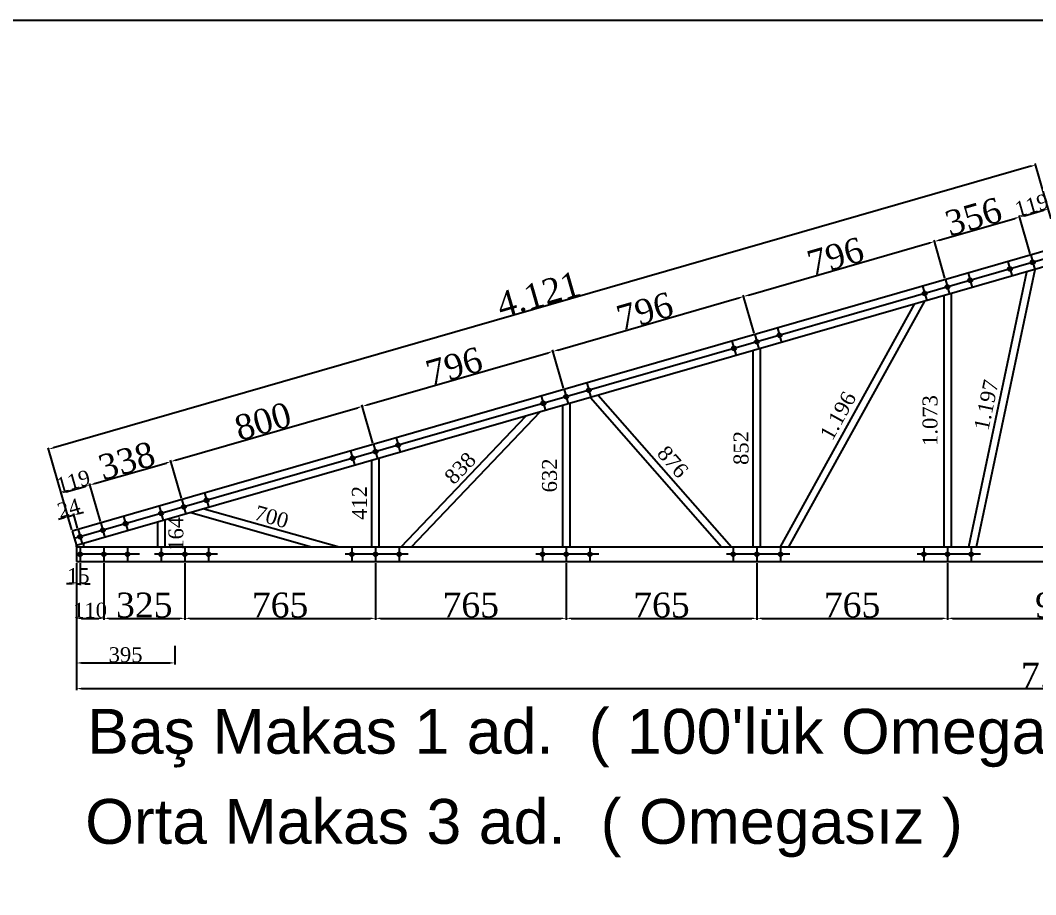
# Model space of a CAD drawing. Header units: millimetres. Extents: x 204298 to 220821, y -217696 to -203281.
# Drawn here: x 210951 to 215025, y -206889 to -203379 of the extents above; entities that cross this region are included whole.
import ezdxf

# ---------------------------------------------------------------- set-up
doc = ezdxf.new("R2010")
doc.units = ezdxf.units.MM
doc.header["$MEASUREMENT"] = 0
for name, color, linetype in [('Block1', 255, 'Continuous'), ('ZEMİN', 191, 'Continuous'), ('ÖLÇÜLENDİRME', 121, 'Continuous')]:
    doc.layers.add(name, color=color, linetype=linetype)
doc.styles.add('133', font='times.ttf')
doc.styles.get("Standard").update_dxf_attribs({"font": 'arial.ttf'})
doc.dimstyles.new('MAKAS', dxfattribs={"dimscale": 20, "dimtxt": 1.3, "dimasz": 1, "dimexe": 0.3, "dimexo": 0.3, "dimgap": 0.1, "dimtad": 1, "dimrnd": 1, "dimzin": 12, "dimdsep": 46, "dimlunit": 6, "dimtxsty": '133', "dimcen": 0.8, "dimdle": 0.0005, "dimclrd": 4, "dimclre": 6, "dimclrt": 2, "dimazin": 3, "dimtfac": 1, "dimtmove": 0, "dimatfit": 2, "dimldrblk": 'DOTSMALL', "dimfxl": 0, "dimtolj": 1, "dimtzin": 0, "dimarcsym": 0})
doc.dimstyles.new('makas 1', dxfattribs={"dimscale": 20, "dimtxt": 3, "dimasz": 1.2, "dimexe": 0.3, "dimexo": 0.3, "dimgap": 0.1, "dimtad": 1, "dimrnd": 1, "dimzin": 12, "dimdsep": 46, "dimlunit": 6, "dimtxsty": '133', "dimblk": 'NONE', "dimcen": 0.8, "dimdle": 0.0005, "dimse1": 1, "dimse2": 1, "dimsd1": 1, "dimsd2": 1, "dimclrd": 105, "dimclre": 42, "dimclrt": 2, "dimazin": 3, "dimtfac": 1, "dimtmove": 0, "dimatfit": 2, "dimldrblk": 'NONE', "dimfxl": 0, "dimtolj": 1, "dimtzin": 0, "dimarcsym": 0})

# ---------------------------------------------------------------- blocks, each defined once
blk = doc.blocks.new('*D7217')
at = {"layer": 'Defpoints', "color": 0}
for p in [(211165.5, -205364.6), (211159, -205429.8), (211182.3, -205423.1)]:
    blk.add_point(p, dxfattribs=at)
at = {"layer": 'ÖLÇÜLENDİRME', "color": 6, "lineweight": -2, "ltscale": 0.5}
for p, q in [((211180.7, -205417.3), (211163.8, -205358.9)), ((211157.4, -205424), (211140.5, -205365.6))]:
    blk.add_line(p, q, dxfattribs=at)
at = {"layer": 'ÖLÇÜLENDİRME', "color": 4, "lineweight": -2, "ltscale": 0.5}
for p, q in [((211184.7, -205359.1), (211203.9, -205353.6)), ((211123, -205376.9), (211103.7, -205382.4)), ((211142.2, -205371.3), (211165.5, -205364.6))]:
    blk.add_line(p, q, dxfattribs=at)
at = {"layer": 'ÖLÇÜLENDİRME', "color": 4}
for points in [[(211183.8, -205355.9), (211185.6, -205362.3), (211165.5, -205364.6)], [(211123.9, -205380.1), (211122, -205373.7), (211142.2, -205371.3)]]:
    blk.add_solid(points, dxfattribs=at)
at = {"layer": 'ÖLÇÜLENDİRME', "color": 2, "insert": (211145, -205337.3), "char_height": 60, "attachment_point": 5, "rotation": 16.0764, "style": '133'}
blk.add_mtext('\\A1;24', dxfattribs=at)
blk = doc.blocks.new('_DotSmall')
at = {"color": 0, "linetype": 'ByBlock', "const_width": 0.5}
blk.add_lwpolyline([(-0.0625, 0, 1), (0.0625, 0, 1)], format="xyb", close=True, dxfattribs=at)
blk = doc.blocks.new('*D7218')
at = {"layer": 'Defpoints', "color": 0}
for p in [(211229.6, -205244.1), (211273.6, -205396.8), (211159, -205429.8)]:
    blk.add_point(p, dxfattribs=at)
at = {"layer": 'ÖLÇÜLENDİRME', "color": 6, "lineweight": -2, "ltscale": 0.5}
for p, q in [((211272, -205391), (211228, -205238.4)), ((211157.4, -205424), (211113.4, -205271.4))]:
    blk.add_line(p, q, dxfattribs=at)
at = {"layer": 'ÖLÇÜLENDİRME', "color": 4, "lineweight": -2, "ltscale": 0.5}
blk.add_line((211134.3, -205271.6), (211210.4, -205249.7), dxfattribs=at)
at = {"layer": 'ÖLÇÜLENDİRME', "color": 4}
for points in [[(211133.3, -205268.4), (211135.2, -205274.8), (211115, -205277.1)], [(211211.3, -205252.9), (211209.5, -205246.5), (211229.6, -205244.1)]]:
    blk.add_solid(points, dxfattribs=at)
at = {"layer": 'ÖLÇÜLENDİRME', "color": 2, "insert": (211163.3, -205229.4), "char_height": 60, "attachment_point": 5, "rotation": 16.0764, "style": '133'}
blk.add_mtext('\\A1;119', dxfattribs=at)
blk = doc.blocks.new('*D7219')
at = {"layer": 'Defpoints', "color": 0}
for p in [(211554.6, -205150.5), (211598.6, -205303.1), (211273.6, -205396.8)]:
    blk.add_point(p, dxfattribs=at)
at = {"layer": 'ÖLÇÜLENDİRME', "color": 4, "lineweight": -2, "ltscale": 0.5}
blk.add_line((211248.8, -205238.6), (211535.4, -205156), dxfattribs=at)
at = {"layer": 'ÖLÇÜLENDİRME', "color": 6, "lineweight": -2, "ltscale": 0.5}
for p, q in [((211597, -205297.4), (211553, -205144.7)), ((211272, -205391), (211228, -205238.4))]:
    blk.add_line(p, q, dxfattribs=at)
at = {"layer": 'ÖLÇÜLENDİRME', "color": 4}
for points in [[(211536.3, -205159.2), (211534.5, -205152.8), (211554.6, -205150.5)], [(211247.9, -205235.4), (211249.8, -205241.8), (211229.6, -205244.1)]]:
    blk.add_solid(points, dxfattribs=at)
at = {"layer": 'ÖLÇÜLENDİRME', "color": 2, "insert": (211377.5, -205146.6), "char_height": 100, "attachment_point": 5, "rotation": 16.0764, "style": '133'}
blk.add_mtext('\\A1;338', dxfattribs=at)
blk = doc.blocks.new('*D7220')
at = {"layer": 'Defpoints', "color": 0}
for p in [(212323.2, -204928.5), (212367.3, -205081.6), (211598.6, -205303.1)]:
    blk.add_point(p, dxfattribs=at)
at = {"layer": 'ÖLÇÜLENDİRME', "color": 4, "lineweight": -2, "ltscale": 0.5}
blk.add_line((211573.7, -205144.5), (212304, -204934.1), dxfattribs=at)
at = {"layer": 'ÖLÇÜLENDİRME', "color": 6, "lineweight": -2, "ltscale": 0.5}
for p, q in [((212365.7, -205075.8), (212321.6, -204922.8)), ((211597, -205297.4), (211552.9, -205144.3))]:
    blk.add_line(p, q, dxfattribs=at)
at = {"layer": 'ÖLÇÜLENDİRME', "color": 4}
for points in [[(212304.9, -204937.3), (212303.1, -204930.9), (212323.2, -204928.5)], [(211572.8, -205141.3), (211574.7, -205147.7), (211554.5, -205150.1)]]:
    blk.add_solid(points, dxfattribs=at)
at = {"layer": 'ÖLÇÜLENDİRME', "color": 2, "insert": (211924.3, -204988.6), "char_height": 100, "attachment_point": 5, "rotation": 16.0764, "style": '133'}
blk.add_mtext('\\A1;800', dxfattribs=at)
blk = doc.blocks.new('*D7221')
at = {"layer": 'Defpoints', "color": 0}
for p in [(213088.2, -204708.1), (213132.3, -204861.1), (212367.3, -205081.6)]:
    blk.add_point(p, dxfattribs=at)
at = {"layer": 'ÖLÇÜLENDİRME', "color": 6, "lineweight": -2, "ltscale": 0.5}
for p, q in [((213130.7, -204855.4), (213086.6, -204702.3)), ((212365.7, -205075.8), (212321.6, -204922.8))]:
    blk.add_line(p, q, dxfattribs=at)
at = {"layer": 'ÖLÇÜLENDİRME', "color": 4, "lineweight": -2, "ltscale": 0.5}
blk.add_line((212342.4, -204923), (213069, -204713.6), dxfattribs=at)
at = {"layer": 'ÖLÇÜLENDİRME', "color": 4}
for points in [[(213069.9, -204716.8), (213068.1, -204710.4), (213088.2, -204708.1)], [(212341.5, -204919.8), (212343.4, -204926.2), (212323.2, -204928.5)]]:
    blk.add_solid(points, dxfattribs=at)
at = {"layer": 'ÖLÇÜLENDİRME', "color": 2, "insert": (212691.1, -204767.5), "char_height": 100, "attachment_point": 5, "rotation": 16.0764, "style": '133'}
blk.add_mtext('\\A1;796', dxfattribs=at)
blk = doc.blocks.new('*D7222')
at = {"layer": 'Defpoints', "color": 0}
for p in [(213853.2, -204487.6), (213897.3, -204640.7), (213132.3, -204861.1)]:
    blk.add_point(p, dxfattribs=at)
at = {"layer": 'ÖLÇÜLENDİRME', "color": 4, "lineweight": -2, "ltscale": 0.5}
blk.add_line((213107.4, -204702.5), (213834, -204493.2), dxfattribs=at)
at = {"layer": 'ÖLÇÜLENDİRME', "color": 6, "lineweight": -2, "ltscale": 0.5}
for p, q in [((213895.7, -204634.9), (213851.6, -204481.9)), ((213130.7, -204855.4), (213086.6, -204702.3))]:
    blk.add_line(p, q, dxfattribs=at)
at = {"layer": 'ÖLÇÜLENDİRME', "color": 4}
for points in [[(213834.9, -204496.4), (213833.1, -204490), (213853.2, -204487.6)], [(213106.5, -204699.3), (213108.4, -204705.7), (213088.2, -204708.1)]]:
    blk.add_solid(points, dxfattribs=at)
at = {"layer": 'ÖLÇÜLENDİRME', "color": 2, "insert": (213456.1, -204547), "char_height": 100, "attachment_point": 5, "rotation": 16.0764, "style": '133'}
blk.add_mtext('\\A1;796', dxfattribs=at)
blk = doc.blocks.new('*D7223')
at = {"layer": 'Defpoints', "color": 0}
for p in [(214618.2, -204267.2), (214662.3, -204420.2), (213897.3, -204640.7)]:
    blk.add_point(p, dxfattribs=at)
at = {"layer": 'ÖLÇÜLENDİRME', "color": 6, "lineweight": -2, "ltscale": 0.5}
for p, q in [((214660.7, -204414.4), (214616.6, -204261.4)), ((213895.7, -204634.9), (213851.6, -204481.9))]:
    blk.add_line(p, q, dxfattribs=at)
at = {"layer": 'ÖLÇÜLENDİRME', "color": 4, "lineweight": -2, "ltscale": 0.5}
blk.add_line((213872.4, -204482.1), (214599, -204272.7), dxfattribs=at)
at = {"layer": 'ÖLÇÜLENDİRME', "color": 4}
for points in [[(214599.9, -204275.9), (214598.1, -204269.5), (214618.2, -204267.2)], [(213871.5, -204478.9), (213873.4, -204485.3), (213853.2, -204487.6)]]:
    blk.add_solid(points, dxfattribs=at)
at = {"layer": 'ÖLÇÜLENDİRME', "color": 2, "insert": (214221.1, -204326.6), "char_height": 100, "attachment_point": 5, "rotation": 16.0764, "style": '133'}
blk.add_mtext('\\A1;796', dxfattribs=at)
blk = doc.blocks.new('*D7224')
at = {"layer": 'Defpoints', "color": 0}
for p in [(214960.3, -204168.6), (215004.4, -204321.6), (214662.3, -204420.2)]:
    blk.add_point(p, dxfattribs=at)
at = {"layer": 'ÖLÇÜLENDİRME', "color": 4, "lineweight": -2, "ltscale": 0.5}
blk.add_line((214637.4, -204261.6), (214941.1, -204174.1), dxfattribs=at)
at = {"layer": 'ÖLÇÜLENDİRME', "color": 6, "lineweight": -2, "ltscale": 0.5}
for p, q in [((215002.8, -204315.8), (214958.7, -204162.8)), ((214660.7, -204414.4), (214616.6, -204261.4))]:
    blk.add_line(p, q, dxfattribs=at)
at = {"layer": 'ÖLÇÜLENDİRME', "color": 4}
for points in [[(214942, -204177.3), (214940.2, -204170.9), (214960.3, -204168.6)], [(214636.5, -204258.4), (214638.4, -204264.8), (214618.2, -204267.2)]]:
    blk.add_solid(points, dxfattribs=at)
at = {"layer": 'ÖLÇÜLENDİRME', "color": 2, "insert": (214774.7, -204167.2), "char_height": 100, "attachment_point": 5, "rotation": 16.0764, "style": '133'}
blk.add_mtext('\\A1;356', dxfattribs=at)
blk = doc.blocks.new('*D7225')
at = {"layer": 'Defpoints', "color": 0}
for p in [(215075, -204135.9), (215119, -204288.6), (215004.4, -204321.6)]:
    blk.add_point(p, dxfattribs=at)
at = {"layer": 'ÖLÇÜLENDİRME', "color": 6, "lineweight": -2, "ltscale": 0.5}
for p, q in [((215117.4, -204282.8), (215073.4, -204130.2)), ((215002.8, -204315.8), (214958.8, -204163.2))]:
    blk.add_line(p, q, dxfattribs=at)
at = {"layer": 'ÖLÇÜLENDİRME', "color": 4, "lineweight": -2, "ltscale": 0.5}
blk.add_line((214979.7, -204163.4), (215055.8, -204141.5), dxfattribs=at)
at = {"layer": 'ÖLÇÜLENDİRME', "color": 4}
for points in [[(215056.7, -204144.7), (215054.9, -204138.3), (215075, -204135.9)], [(214978.7, -204160.2), (214980.6, -204166.6), (214960.4, -204168.9)]]:
    blk.add_solid(points, dxfattribs=at)
at = {"layer": 'ÖLÇÜLENDİRME', "color": 2, "insert": (215008.7, -204121.2), "char_height": 60, "attachment_point": 5, "rotation": 16.0764, "style": '133'}
blk.add_mtext('\\A1;119', dxfattribs=at)
blk = doc.blocks.new('*D7227')
at = {"layer": 'Defpoints', "color": 0}
for p in [(215119, -204288.6), (211064.2, -205100.7), (211159, -205429.8)]:
    blk.add_point(p, dxfattribs=at)
at = {"layer": 'ÖLÇÜLENDİRME', "color": 4, "lineweight": -2, "ltscale": 0.5}
blk.add_line((215005, -203965), (211083.4, -205095.2), dxfattribs=at)
at = {"layer": 'ÖLÇÜLENDİRME', "color": 6, "lineweight": -2, "ltscale": 0.5}
for p, q in [((215117.4, -204282.8), (215022.5, -203953.7)), ((211157.4, -205424), (211062.5, -205094.9))]:
    blk.add_line(p, q, dxfattribs=at)
at = {"layer": 'ÖLÇÜLENDİRME', "color": 4}
for points in [[(215005.9, -203968.2), (215004, -203961.8), (215024.2, -203959.5)], [(211082.5, -205092), (211084.3, -205098.4), (211064.2, -205100.7)]]:
    blk.add_solid(points, dxfattribs=at)
at = {"layer": 'ÖLÇÜLENDİRME', "color": 2, "insert": (213029.5, -204479.3), "char_height": 100, "attachment_point": 5, "rotation": 16.0764, "style": '133'}
blk.add_mtext('\\A1;4.121', dxfattribs=at)
blk = doc.blocks.new('*D7228')
at = {"layer": 'Defpoints', "color": 0}
for p in [(211175.6, -205551.9), (211190.6, -205551.9), (211190.6, -205640.9)]:
    blk.add_point(p, dxfattribs=at)
at = {"layer": 'ÖLÇÜLENDİRME', "color": 6, "lineweight": -2, "ltscale": 0.5}
for p, q in [((211175.6, -205557.9), (211175.6, -205646.9)), ((211190.6, -205557.9), (211190.6, -205646.9))]:
    blk.add_line(p, q, dxfattribs=at)
at = {"layer": 'ÖLÇÜLENDİRME', "color": 4, "lineweight": -2, "ltscale": 0.5}
for p, q in [((211155.6, -205640.9), (211135.6, -205640.9)), ((211175.6, -205640.9), (211190.6, -205640.9)), ((211210.6, -205640.9), (211230.6, -205640.9))]:
    blk.add_line(p, q, dxfattribs=at)
at = {"layer": 'ÖLÇÜLENDİRME', "color": 4}
for points in [[(211155.6, -205644.2), (211155.6, -205637.6), (211175.6, -205640.9)], [(211210.6, -205637.6), (211210.6, -205644.2), (211190.6, -205640.9)]]:
    blk.add_solid(points, dxfattribs=at)
at = {"layer": 'ÖLÇÜLENDİRME', "color": 2, "insert": (211183.1, -205608.4), "char_height": 60, "attachment_point": 5, "style": '133'}
blk.add_mtext('\\A1;15', dxfattribs=at)
blk = doc.blocks.new('*D7229')
at = {"layer": 'Defpoints', "color": 0}
for p in [(211175.6, -205551.9), (211285.6, -205551.9), (211285.6, -205779.5)]:
    blk.add_point(p, dxfattribs=at)
at = {"layer": 'ÖLÇÜLENDİRME', "color": 6, "lineweight": -2, "ltscale": 0.5}
for p, q in [((211175.6, -205557.9), (211175.6, -205785.5)), ((211285.6, -205557.9), (211285.6, -205785.5))]:
    blk.add_line(p, q, dxfattribs=at)
at = {"layer": 'ÖLÇÜLENDİRME', "color": 4, "lineweight": -2, "ltscale": 0.5}
blk.add_line((211195.6, -205779.5), (211265.6, -205779.5), dxfattribs=at)
at = {"layer": 'ÖLÇÜLENDİRME', "color": 4}
for points in [[(211195.6, -205776.2), (211195.6, -205782.9), (211175.6, -205779.5)], [(211265.6, -205782.9), (211265.6, -205776.2), (211285.6, -205779.5)]]:
    blk.add_solid(points, dxfattribs=at)
at = {"layer": 'ÖLÇÜLENDİRME', "color": 2, "insert": (211230.6, -205747.1), "char_height": 60, "attachment_point": 5, "style": '133'}
blk.add_mtext('\\A1;110', dxfattribs=at)
blk = doc.blocks.new('*D7230')
at = {"layer": 'Defpoints', "color": 0}
for p in [(211285.6, -205551.9), (211610.6, -205551.9), (211610.6, -205779.5)]:
    blk.add_point(p, dxfattribs=at)
at = {"layer": 'ÖLÇÜLENDİRME', "color": 6, "lineweight": -2, "ltscale": 0.5}
for p, q in [((211285.6, -205557.9), (211285.6, -205785.5)), ((211610.6, -205557.9), (211610.6, -205785.5))]:
    blk.add_line(p, q, dxfattribs=at)
at = {"layer": 'ÖLÇÜLENDİRME', "color": 4, "lineweight": -2, "ltscale": 0.5}
blk.add_line((211305.6, -205779.5), (211590.6, -205779.5), dxfattribs=at)
at = {"layer": 'ÖLÇÜLENDİRME', "color": 4}
for points in [[(211305.6, -205776.2), (211305.6, -205782.9), (211285.6, -205779.5)], [(211590.6, -205782.9), (211590.6, -205776.2), (211610.6, -205779.5)]]:
    blk.add_solid(points, dxfattribs=at)
at = {"layer": 'ÖLÇÜLENDİRME', "color": 2, "insert": (211448.1, -205726.8), "char_height": 100, "attachment_point": 5, "style": '133'}
blk.add_mtext('\\A1;325', dxfattribs=at)
blk = doc.blocks.new('*D7231')
at = {"layer": 'Defpoints', "color": 0}
for p in [(211610.6, -205551.9), (212375.6, -205551.9), (212375.6, -205779.5)]:
    blk.add_point(p, dxfattribs=at)
at = {"layer": 'ÖLÇÜLENDİRME', "color": 6, "lineweight": -2, "ltscale": 0.5}
for p, q in [((211610.6, -205557.9), (211610.6, -205785.5)), ((212375.6, -205557.9), (212375.6, -205785.5))]:
    blk.add_line(p, q, dxfattribs=at)
at = {"layer": 'ÖLÇÜLENDİRME', "color": 4, "lineweight": -2, "ltscale": 0.5}
blk.add_line((211630.6, -205779.5), (212355.6, -205779.5), dxfattribs=at)
at = {"layer": 'ÖLÇÜLENDİRME', "color": 4}
for points in [[(211630.6, -205776.2), (211630.6, -205782.9), (211610.6, -205779.5)], [(212355.6, -205782.9), (212355.6, -205776.2), (212375.6, -205779.5)]]:
    blk.add_solid(points, dxfattribs=at)
at = {"layer": 'ÖLÇÜLENDİRME', "color": 2, "insert": (211993.1, -205726.6), "char_height": 100, "attachment_point": 5, "style": '133'}
blk.add_mtext('\\A1;765', dxfattribs=at)
blk = doc.blocks.new('*D7232')
at = {"layer": 'Defpoints', "color": 0}
for p in [(212375.6, -205551.9), (213140.6, -205551.9), (213140.6, -205779.5)]:
    blk.add_point(p, dxfattribs=at)
at = {"layer": 'ÖLÇÜLENDİRME', "color": 6, "lineweight": -2, "ltscale": 0.5}
for p, q in [((212375.6, -205557.9), (212375.6, -205785.5)), ((213140.6, -205557.9), (213140.6, -205785.5))]:
    blk.add_line(p, q, dxfattribs=at)
at = {"layer": 'ÖLÇÜLENDİRME', "color": 4, "lineweight": -2, "ltscale": 0.5}
blk.add_line((212395.6, -205779.5), (213120.6, -205779.5), dxfattribs=at)
at = {"layer": 'ÖLÇÜLENDİRME', "color": 4}
for points in [[(212395.6, -205776.2), (212395.6, -205782.9), (212375.6, -205779.5)], [(213120.6, -205782.9), (213120.6, -205776.2), (213140.6, -205779.5)]]:
    blk.add_solid(points, dxfattribs=at)
at = {"layer": 'ÖLÇÜLENDİRME', "color": 2, "insert": (212758.1, -205726.6), "char_height": 100, "attachment_point": 5, "style": '133'}
blk.add_mtext('\\A1;765', dxfattribs=at)
blk = doc.blocks.new('*D7233')
at = {"layer": 'Defpoints', "color": 0}
for p in [(213140.6, -205551.9), (213905.6, -205551.9), (213905.6, -205779.5)]:
    blk.add_point(p, dxfattribs=at)
at = {"layer": 'ÖLÇÜLENDİRME', "color": 6, "lineweight": -2, "ltscale": 0.5}
for p, q in [((213140.6, -205557.9), (213140.6, -205785.5)), ((213905.6, -205557.9), (213905.6, -205785.5))]:
    blk.add_line(p, q, dxfattribs=at)
at = {"layer": 'ÖLÇÜLENDİRME', "color": 4, "lineweight": -2, "ltscale": 0.5}
blk.add_line((213160.6, -205779.5), (213885.6, -205779.5), dxfattribs=at)
at = {"layer": 'ÖLÇÜLENDİRME', "color": 4}
for points in [[(213160.6, -205776.2), (213160.6, -205782.9), (213140.6, -205779.5)], [(213885.6, -205782.9), (213885.6, -205776.2), (213905.6, -205779.5)]]:
    blk.add_solid(points, dxfattribs=at)
at = {"layer": 'ÖLÇÜLENDİRME', "color": 2, "insert": (213523.1, -205726.6), "char_height": 100, "attachment_point": 5, "style": '133'}
blk.add_mtext('\\A1;765', dxfattribs=at)
blk = doc.blocks.new('*D7234')
at = {"layer": 'Defpoints', "color": 0}
for p in [(213905.6, -205551.9), (214670.6, -205551.9), (214670.6, -205779.5)]:
    blk.add_point(p, dxfattribs=at)
at = {"layer": 'ÖLÇÜLENDİRME', "color": 6, "lineweight": -2, "ltscale": 0.5}
for p, q in [((213905.6, -205557.9), (213905.6, -205785.5)), ((214670.6, -205557.9), (214670.6, -205785.5))]:
    blk.add_line(p, q, dxfattribs=at)
at = {"layer": 'ÖLÇÜLENDİRME', "color": 4, "lineweight": -2, "ltscale": 0.5}
blk.add_line((213925.6, -205779.5), (214650.6, -205779.5), dxfattribs=at)
at = {"layer": 'ÖLÇÜLENDİRME', "color": 4}
for points in [[(213925.6, -205776.2), (213925.6, -205782.9), (213905.6, -205779.5)], [(214650.6, -205782.9), (214650.6, -205776.2), (214670.6, -205779.5)]]:
    blk.add_solid(points, dxfattribs=at)
at = {"layer": 'ÖLÇÜLENDİRME', "color": 2, "insert": (214288.1, -205726.6), "char_height": 100, "attachment_point": 5, "style": '133'}
blk.add_mtext('\\A1;765', dxfattribs=at)
blk = doc.blocks.new('*D7235')
at = {"layer": 'Defpoints', "color": 0}
for p in [(214670.6, -205551.9), (215600.6, -205605.4), (215600.6, -205779.5)]:
    blk.add_point(p, dxfattribs=at)
at = {"layer": 'ÖLÇÜLENDİRME', "color": 6, "lineweight": -2, "ltscale": 0.5}
for p, q in [((214670.6, -205557.9), (214670.6, -205785.5)), ((215600.6, -205611.4), (215600.6, -205785.5))]:
    blk.add_line(p, q, dxfattribs=at)
at = {"layer": 'ÖLÇÜLENDİRME', "color": 4, "lineweight": -2, "ltscale": 0.5}
blk.add_line((214690.6, -205779.5), (215580.6, -205779.5), dxfattribs=at)
at = {"layer": 'ÖLÇÜLENDİRME', "color": 4}
for points in [[(214690.6, -205776.2), (214690.6, -205782.9), (214670.6, -205779.5)], [(215580.6, -205782.9), (215580.6, -205776.2), (215600.6, -205779.5)]]:
    blk.add_solid(points, dxfattribs=at)
at = {"layer": 'ÖLÇÜLENDİRME', "color": 2, "insert": (215135.6, -205726.6), "char_height": 100, "attachment_point": 5, "style": '133'}
blk.add_mtext('\\A1;930', dxfattribs=at)
blk = doc.blocks.new('*D7236')
at = {"layer": 'Defpoints', "color": 0}
for p in [(211175.6, -205883.9), (211570.6, -205883.9), (211570.6, -205958.4)]:
    blk.add_point(p, dxfattribs=at)
at = {"layer": 'ÖLÇÜLENDİRME', "color": 6, "lineweight": -2, "ltscale": 0.5}
for p, q in [((211175.6, -205889.9), (211175.6, -205964.4)), ((211570.6, -205889.9), (211570.6, -205964.4))]:
    blk.add_line(p, q, dxfattribs=at)
at = {"layer": 'ÖLÇÜLENDİRME', "color": 4, "lineweight": -2, "ltscale": 0.5}
blk.add_line((211195.6, -205958.4), (211550.6, -205958.4), dxfattribs=at)
at = {"layer": 'ÖLÇÜLENDİRME', "color": 4}
for points in [[(211195.6, -205955), (211195.6, -205961.7), (211175.6, -205958.4)], [(211550.6, -205961.7), (211550.6, -205955), (211570.6, -205958.4)]]:
    blk.add_solid(points, dxfattribs=at)
at = {"layer": 'ÖLÇÜLENDİRME', "color": 2, "insert": (211373.1, -205925.8), "char_height": 60, "attachment_point": 5, "style": '133'}
blk.add_mtext('\\A1;395', dxfattribs=at)
blk = doc.blocks.new('*D7237')
at = {"layer": 'Defpoints', "color": 0}
for p in [(219095.6, -205671.7), (211175.6, -205694.4), (219095.6, -206061.5)]:
    blk.add_point(p, dxfattribs=at)
at = {"layer": 'ÖLÇÜLENDİRME', "color": 6, "lineweight": -2, "ltscale": 0.5}
for p, q in [((219095.6, -205677.7), (219095.6, -206067.5)), ((211175.6, -205700.4), (211175.6, -206067.5))]:
    blk.add_line(p, q, dxfattribs=at)
at = {"layer": 'ÖLÇÜLENDİRME', "color": 4, "lineweight": -2, "ltscale": 0.5}
blk.add_line((211195.6, -206061.5), (219075.6, -206061.5), dxfattribs=at)
at = {"layer": 'ÖLÇÜLENDİRME', "color": 4}
for points in [[(211195.6, -206058.2), (211195.6, -206064.9), (211175.6, -206061.5)], [(219075.6, -206064.9), (219075.6, -206058.2), (219095.6, -206061.5)]]:
    blk.add_solid(points, dxfattribs=at)
at = {"layer": 'ÖLÇÜLENDİRME', "color": 2, "insert": (215135.6, -206008.6), "char_height": 100, "attachment_point": 5, "style": '133'}
blk.add_mtext('\\A1;7.920', dxfattribs=at)
blk = doc.blocks.new('*D7238')
at = {"layer": 'Defpoints', "color": 0}
for p in [(211515.6, -205358.3), (211515.6, -205521.9), (211607.8, -205521.9)]:
    blk.add_point(p, dxfattribs=at)
at = {"layer": 'Block1', "color": 2, "insert": (211575.3, -205440.1), "char_height": 60, "attachment_point": 5, "rotation": 90, "style": '133'}
blk.add_mtext('\\A1;164', dxfattribs=at)
blk = doc.blocks.new('_None')
blk = doc.blocks.new('*D7239')
at = {"layer": 'Defpoints', "color": 0}
for p in [(211613.5, -205308.5), (211606.9, -205332), (212280.6, -205521.9)]:
    blk.add_point(p, dxfattribs=at)
at = {"layer": 'Block1', "color": 2, "insert": (211959.2, -205372.2), "char_height": 60, "attachment_point": 5, "rotation": 344.2531, "style": '133'}
blk.add_mtext('\\A1;700', dxfattribs=at)
blk = doc.blocks.new('*D7240')
at = {"layer": 'Defpoints', "color": 0}
for p in [(212343.1, -205110.4), (212375.6, -205110.4), (212375.6, -205521.9)]:
    blk.add_point(p, dxfattribs=at)
at = {"layer": 'Block1', "color": 2, "insert": (212311.2, -205316.2), "char_height": 60, "attachment_point": 5, "rotation": 90, "style": '133'}
blk.add_mtext('\\A1;412', dxfattribs=at)
blk = doc.blocks.new('*D7241')
at = {"layer": 'Defpoints', "color": 0}
for p in [(213028.4, -204896.3), (213049.4, -204916.3), (212470.6, -205521.9)]:
    blk.add_point(p, dxfattribs=at)
at = {"layer": 'Block1', "color": 2, "insert": (212715.6, -205176.7), "char_height": 60, "attachment_point": 5, "rotation": 46.3033, "style": '133'}
blk.add_mtext('\\A1;838', dxfattribs=at)
blk = doc.blocks.new('*D7242')
at = {"layer": 'Defpoints', "color": 0}
for p in [(213106.7, -204890), (213140.6, -204890), (213140.6, -205521.9)]:
    blk.add_point(p, dxfattribs=at)
at = {"layer": 'Block1', "color": 2, "insert": (213074.2, -205205.9), "char_height": 60, "attachment_point": 5, "rotation": 90, "style": '133'}
blk.add_mtext('\\A1;632', dxfattribs=at)
blk = doc.blocks.new('*D7243')
at = {"layer": 'Defpoints', "color": 0}
for p in [(213231.9, -204863.6), (213254.8, -204843.6), (213810.6, -205521.9)]:
    blk.add_point(p, dxfattribs=at)
at = {"layer": 'Block1', "color": 2, "insert": (213568.6, -205151.2), "char_height": 60, "attachment_point": 5, "rotation": 311.32, "style": '133'}
blk.add_mtext('\\A1;876', dxfattribs=at)
blk = doc.blocks.new('*D7244')
at = {"layer": 'Defpoints', "color": 0}
for p in [(213875.2, -204669.5), (213905.6, -204669.5), (213905.6, -205521.9)]:
    blk.add_point(p, dxfattribs=at)
at = {"layer": 'Block1', "color": 2, "insert": (213842.7, -205095.7), "char_height": 60, "attachment_point": 5, "rotation": 90, "style": '133'}
blk.add_mtext('\\A1;852', dxfattribs=at)
blk = doc.blocks.new('*D7245')
at = {"layer": 'Defpoints', "color": 0}
for p in [(214549.7, -204458.9), (214579.4, -204475.3), (214000.6, -205521.9)]:
    blk.add_point(p, dxfattribs=at)
at = {"layer": 'Block1', "color": 2, "insert": (214231.9, -204966.5), "char_height": 60, "attachment_point": 5, "rotation": 61.0595, "style": '133'}
blk.add_mtext('\\A1;1.196', dxfattribs=at)
blk = doc.blocks.new('*D7246')
at = {"layer": 'Defpoints', "color": 0}
for p in [(214633.7, -204449), (214670.6, -204449), (214670.6, -205521.9)]:
    blk.add_point(p, dxfattribs=at)
at = {"layer": 'Block1', "color": 2, "insert": (214601.2, -204985.5), "char_height": 60, "attachment_point": 5, "rotation": 90, "style": '133'}
blk.add_mtext('\\A1;1.073', dxfattribs=at)
blk = doc.blocks.new('*D7247')
at = {"layer": 'Defpoints', "color": 0}
for p in [(215012.7, -204350.4), (214735, -205515.5), (214765.6, -205521.9)]:
    blk.add_point(p, dxfattribs=at)
at = {"layer": 'ZEMİN', "color": 2, "insert": (214826.7, -204923), "char_height": 60, "attachment_point": 5, "rotation": 78.0892, "style": '133'}
blk.add_mtext('\\A1;1.197', dxfattribs=at)

msp = doc.modelspace()

# ---------------------------------------------------------------- linework, layer by layer
at = {"color": 2}
msp.add_lwpolyline([(209922.706, -203379.081), (220819.065, -203379.081), (220819.065, -210537.41), (209922.706, -210537.41)], close=True, dxfattribs=at)
at = {"layer": 'Block1', "color": 1}
for p, q in [((215119.032, -204288.585), (211159.032, -205429.814)), ((215135.647, -204346.239), (211175.647, -205487.467)), ((214034.374, -205491.923), (214579.214, -204506.597)), ((214655.645, -204484.57), (214655.645, -205491.923)), ((214685.645, -204475.924), (214685.645, -205491.923)), ((214000.093, -205491.923), (214538.434, -204518.349)), ((213890.645, -205491.923), (213890.645, -204705.035)), ((213920.645, -205491.923), (213920.645, -204696.389)), ((213237.895, -204893.15), (213764.299, -205491.923)), ((213269.765, -204883.965), (213804.244, -205491.923)), ((212520.058, -205491.923), (213036.824, -204951.097)), ((213125.646, -204925.499), (213125.646, -205491.923)), ((213155.646, -204916.853), (213155.646, -205491.923)), ((212478.565, -205491.923), (212979.562, -204967.599)), ((212360.646, -205491.923), (212360.646, -205145.963)), ((212390.646, -205491.923), (212390.646, -205137.318)), ((211634.356, -205355.272), (212118.981, -205491.923)), ((211689.024, -205339.518), (212229.524, -205491.923)), ((211500.647, -205393.806), (211500.647, -205491.923)), ((211530.647, -205385.16), (211530.647, -205491.923)), ((211159.032, -205429.814), (211175.647, -205487.467)), ((211205.647, -205491.923), (211205.647, -205478.822)), ((211175.647, -205491.923), (211175.647, -205487.467)), ((211175.647, -205491.923), (215135.647, -205491.923)), ((211175.647, -205491.923), (211175.647, -205551.923)), ((211175.647, -205551.923), (215135.647, -205551.923))]:
    msp.add_line(p, q, dxfattribs=at)
at = {"layer": 'Block1', "color": 2}
for p, q in [((215127.339, -204317.412), (211167.339, -205458.64)), ((215004.439, -204321.61), (215021.054, -204379.263)), ((214913.154, -204347.917), (214929.769, -204405.57)), ((214662.337, -204420.2), (214678.952, -204477.853)), ((214753.622, -204393.892), (214770.237, -204451.546)), ((214571.052, -204446.507), (214587.668, -204504.16)), ((213988.623, -204614.357), (214005.238, -204672.01)), ((213806.053, -204666.971), (213822.668, -204724.625)), ((213897.338, -204640.664), (213913.953, -204698.318)), ((213132.338, -204861.128), (213148.953, -204918.782)), ((213223.623, -204834.821), (213240.238, -204892.475)), ((213041.053, -204887.436), (213057.668, -204945.089)), ((212458.623, -205055.286), (212475.239, -205112.939)), ((212276.054, -205107.9), (212292.669, -205165.554)), ((212367.339, -205081.593), (212383.954, -205139.246)), ((211689.909, -205276.82), (211706.524, -205334.474)), ((211598.624, -205303.127), (211615.239, -205360.781)), ((211507.339, -205329.435), (211523.954, -205387.088)), ((211273.624, -205396.789), (211290.239, -205454.443)), ((211364.909, -205370.482), (211381.524, -205428.136)), ((211182.339, -205423.097), (211198.954, -205480.75)), ((211190.647, -205491.923), (211190.647, -205551.923)), ((211285.647, -205491.923), (211285.647, -205551.923)), ((211380.647, -205491.923), (211380.647, -205551.923)), ((211515.647, -205491.923), (211515.647, -205551.923)), ((211610.647, -205491.923), (211610.647, -205551.923)), ((211705.647, -205491.923), (211705.647, -205551.923)), ((212280.646, -205491.923), (212280.646, -205551.923)), ((212375.646, -205491.923), (212375.646, -205551.923)), ((212470.646, -205491.923), (212470.646, -205551.923)), ((213045.646, -205491.923), (213045.646, -205551.923)), ((213140.646, -205491.923), (213140.646, -205551.923)), ((213235.646, -205491.923), (213235.646, -205551.923)), ((213810.645, -205491.923), (213810.645, -205551.923)), ((213905.645, -205491.923), (213905.645, -205551.923)), ((214000.645, -205491.923), (214000.645, -205551.923)), ((214575.645, -205491.923), (214575.645, -205551.923)), ((214670.645, -205491.923), (214670.645, -205551.923)), ((214765.645, -205491.923), (214765.645, -205551.923))]:
    msp.add_line(p, q, dxfattribs=at)
at = {"layer": 'Block1', "color": 1}
for centre, radius in [((215012.747, -204350.436), 8), ((214921.462, -204376.744), 8), ((214921.462, -204376.743), 4), ((215012.746, -204350.436), 4), ((214761.93, -204422.719), 8), ((214761.93, -204422.719), 4), ((214670.645, -204449.027), 8), ((214670.645, -204449.026), 4), ((214579.36, -204475.334), 8), ((214579.36, -204475.334), 4), ((213905.645, -204669.491), 8), ((213905.645, -204669.491), 4), ((213996.93, -204643.184), 8), ((213996.93, -204643.183), 4), ((213814.361, -204695.798), 8), ((213814.36, -204695.798), 4), ((213231.931, -204863.648), 8), ((213231.931, -204863.648), 4), ((213049.361, -204916.263), 8), ((213049.361, -204916.263), 4), ((213140.646, -204889.956), 8), ((213140.646, -204889.955), 4), ((212466.931, -205084.113), 8), ((212375.646, -205110.42), 8), ((212375.646, -205110.42), 4), ((212466.931, -205084.112), 4), ((212284.361, -205136.727), 8), ((212284.361, -205136.727), 4), ((211698.217, -205305.648), 8), ((211698.216, -205305.647), 4), ((211515.647, -205358.262), 8), ((211515.647, -205358.262), 4), ((211606.932, -205331.955), 8), ((211606.932, -205331.955), 4), ((211373.217, -205399.309), 8), ((211373.217, -205399.308), 4), ((211190.647, -205451.923), 8), ((211281.932, -205425.616), 8), ((211281.932, -205425.616), 4), ((211190.647, -205451.923), 4), ((211190.647, -205521.923), 8), ((211190.647, -205521.923), 4), ((211285.647, -205521.923), 8), ((211285.647, -205521.923), 4), ((211380.647, -205521.923), 8), ((211380.647, -205521.923), 4), ((211515.647, -205521.923), 8), ((211515.647, -205521.923), 4), ((211610.647, -205521.923), 8), ((211610.647, -205521.923), 4), ((211705.647, -205521.923), 8), ((211705.647, -205521.923), 4), ((212280.646, -205521.923), 8), ((212280.646, -205521.923), 4), ((212375.646, -205521.923), 8), ((212375.646, -205521.923), 4), ((212470.646, -205521.923), 8), ((212470.646, -205521.923), 4), ((213045.646, -205521.923), 8), ((213045.646, -205521.923), 4), ((213140.646, -205521.923), 8), ((213140.646, -205521.923), 4), ((213235.646, -205521.923), 8), ((213235.646, -205521.923), 4), ((213810.645, -205521.923), 8), ((213810.645, -205521.923), 4), ((213905.645, -205521.923), 8), ((213905.645, -205521.923), 4), ((214000.645, -205521.923), 8), ((214000.645, -205521.923), 4), ((214575.645, -205521.923), 8), ((214575.645, -205521.923), 4), ((214670.645, -205521.923), 8), ((214670.645, -205521.923), 4), ((214765.645, -205521.923), 8), ((214765.645, -205521.923), 4)]:
    msp.add_circle(centre, radius, dxfattribs=at)
at = {"layer": 'ZEMİN', "color": 1}
for p, q in [((214787.303, -205491.923), (215022.057, -204378.974)), ((214756.643, -205491.923), (214989.412, -204388.382))]:
    msp.add_line(p, q, dxfattribs=at)
at = {"layer": 'ÖLÇÜLENDİRME', "color": 2, "ltscale": 0.5}
for p, q in [((211429.432, -205521.923), (211175.647, -205521.923)), ((211742.518, -205521.923), (211488.733, -205521.923)), ((212507.517, -205521.923), (212253.732, -205521.923)), ((213272.517, -205521.923), (213018.732, -205521.923)), ((214037.516, -205521.923), (213783.732, -205521.923)), ((214802.516, -205521.923), (214548.731, -205521.923))]:
    msp.add_line(p, q, dxfattribs=at)

# ---------------------------------------------------------------- texts
at = {"layer": 'ÖLÇÜLENDİRME', "color": 2, "char_height": 180, "width": 11477.02618, "attachment_point": 1}
for s, insert in [("Baş Makas 1 ad.  ( 100'lük Omega )  LAMBİRİ KAPLANACAK", (211218.649, -206142.797)), ('Orta Makas 3 ad.  ( Omegasız )', (211210.981, -206504.498))]:
    msp.add_mtext(s, dxfattribs=dict(at, insert=insert))

# ---------------------------------------------------------------- dimensions: what is measured, and where the dimension line sits
at = {"layer": 'Block1', "color": 1}
for p1, p2, distance, picture, middle in [((214000.645, -205521.923), (214579.36, -204475.334), 33.877, '*D7245', (214231.879, -204966.489)), ((214670.645, -205521.923), (214670.645, -204449.026), 36.912, '*D7246', (214601.192, -204985.475)), ((213905.645, -205521.923), (213905.645, -204669.491), 30.484, '*D7244', (213842.711, -205095.707)), ((213810.645, -205521.923), (213231.931, -204863.648), -30.394, '*D7243', (213568.554, -205151.232)), ((212470.646, -205521.923), (213049.361, -204916.263), 28.966, '*D7241', (212715.599, -205176.664)), ((213140.646, -205521.923), (213140.646, -204889.955), 33.98, '*D7242', (213074.216, -205205.939)), ((212375.646, -205521.923), (212375.646, -205110.42), 32.527, '*D7240', (212311.18, -205316.172)), ((212280.6463, -205521.923), (211606.9316, -205331.9547), -24.3812, '*D7239', (211959.2369, -205372.1534)), ((211515.647, -205358.262), (211515.647, -205521.923), 92.118, '*D7238', (211575.314, -205440.092))]:
    dim = msp.add_aligned_dim(p1=p1, p2=p2, distance=distance, dimstyle='makas 1', dxfattribs=at)
    dim.commit()
    dim.dimension.update_dxf_attribs({"geometry": picture, "text_midpoint": middle})
at = {"layer": 'ZEMİN', "color": 1}
dim = msp.add_aligned_dim(p1=(215012.746, -204350.436), p2=(214765.645, -205521.923), distance=-31.282, dimstyle='makas 1', override={"dimfxl": 100, "dimarcsym": 1}, dxfattribs=at)
dim.commit()
dim.dimension.update_dxf_attribs({"geometry": '*D7247', "text_midpoint": (214826.747, -204923.007)})
at = {"layer": 'ÖLÇÜLENDİRME', "color": 1, "ltscale": 0.5}
dim = msp.add_aligned_dim(p1=(215119.032, -204288.585), p2=(211159.032, -205429.814), distance=-342.509, dimstyle='MAKAS', override={"dimtxt": 5, "dimdle": 1}, dxfattribs=at)
dim.commit()
dim.dimension.update_dxf_attribs({"geometry": '*D7227', "text_midpoint": (213029.535, -204479.253)})
for base, p1, p2, picture, middle in [((214960.332, -204168.562), (214662.337, -204420.2), (215004.439, -204321.61), '*D7224', (214774.674, -204167.169)), ((214618.231, -204267.152), (213897.338, -204640.664), (214662.337, -204420.2), '*D7223', (214221.082, -204326.552)), ((213853.231, -204487.616), (213132.338, -204861.128), (213897.338, -204640.664), '*D7222', (213456.082, -204547.016)), ((213088.231, -204708.081), (212367.339, -205081.593), (213132.338, -204861.128), '*D7221', (212691.082, -204767.481)), ((212323.232, -204928.545), (211598.624, -205303.127), (212367.339, -205081.593), '*D7220', (211924.267, -204988.625)), ((211554.627, -205150.461), (211273.624, -205396.789), (211598.624, -205303.127), '*D7219', (211377.519, -205146.603))]:
    dim = msp.add_linear_dim(base=base, p1=p1, p2=p2, angle=196.076398, dimstyle='MAKAS', override={"dimtxt": 5, "dimdle": 1}, dxfattribs=at)
    dim.commit()
    dim.dimension.update_dxf_attribs({"geometry": picture, "text_midpoint": middle})
for base, p1, p2, angle, picture, middle, dimtype in [((215075.035, -204135.918), (215004.439, -204321.61), (215119.032, -204288.585), 196.076398, '*D7225', (215017.738, -204152.431), 160), ((211229.627, -205244.122), (211159.032, -205429.814), (211273.624, -205396.789), 16.076398, '*D7218', (211172.331, -205260.635), 161), ((211165.49, -205364.63), (211159.032, -205429.814), (211182.339, -205423.097), 16.076398, '*D7217', (211153.836, -205367.989), 161)]:
    dim = msp.add_linear_dim(base=base, p1=p1, p2=p2, angle=angle, dimstyle='MAKAS', override={"dimtxt": 3}, dxfattribs=at)
    dim.commit()
    dim.dimension.update_dxf_attribs({"geometry": picture, "text_midpoint": middle, "dimtype": dimtype})
for base, p2, picture, middle in [((211190.647, -205640.9), (211190.647, -205551.923), '*D7228', (211183.147, -205640.9)), ((211285.647, -205779.544), (211285.647, -205551.923), '*D7229', (211230.647, -205779.544))]:
    dim = msp.add_linear_dim(base=base, p1=(211175.647, -205551.923), p2=p2, dimstyle='MAKAS', override={"dimtxt": 3}, dxfattribs=at)
    dim.commit()
    dim.dimension.update_dxf_attribs({"geometry": picture, "text_midpoint": middle, "dimtype": 160})
for base, p1, p2, override, picture, middle in [((211610.647, -205779.544), (211285.647, -205551.923), (211610.647, -205551.923), {"dimtxt": 5, "dimdle": 1}, '*D7230', (211448.147, -205726.793)), ((212375.646, -205779.544), (211610.647, -205551.923), (212375.646, -205551.923), {"dimtxt": 5, "dimdle": 1}, '*D7231', (211993.147, -205726.643)), ((213140.646, -205779.544), (212375.646, -205551.923), (213140.646, -205551.923), {"dimtxt": 5, "dimdle": 1}, '*D7232', (212758.146, -205726.643)), ((213905.645, -205779.544), (213140.646, -205551.923), (213905.645, -205551.923), {"dimtxt": 5, "dimdle": 1}, '*D7233', (213523.146, -205726.643)), ((214670.645, -205779.544), (213905.645, -205551.923), (214670.645, -205551.923), {"dimtxt": 5, "dimdle": 1}, '*D7234', (214288.145, -205726.643)), ((215600.649, -205779.544), (214670.645, -205551.923), (215600.649, -205605.364), {"dimtxt": 5, "dimdle": 1}, '*D7235', (215135.647, -205726.643)), ((219095.647, -206061.543), (211175.647, -205694.355), (219095.647, -205671.733), {"dimtxt": 5, "dimdle": 1}, '*D7237', (215135.647, -206008.642)), ((211570.647, -205958.381), (211175.647, -205883.949), (211570.647, -205883.949), {"dimtxt": 3}, '*D7236', (211373.147, -205925.84))]:
    dim = msp.add_linear_dim(base=base, p1=p1, p2=p2, dimstyle='MAKAS', override=override, dxfattribs=at)
    dim.commit()
    dim.dimension.update_dxf_attribs({"geometry": picture, "text_midpoint": middle})

doc.saveas('drawing.dxf')
